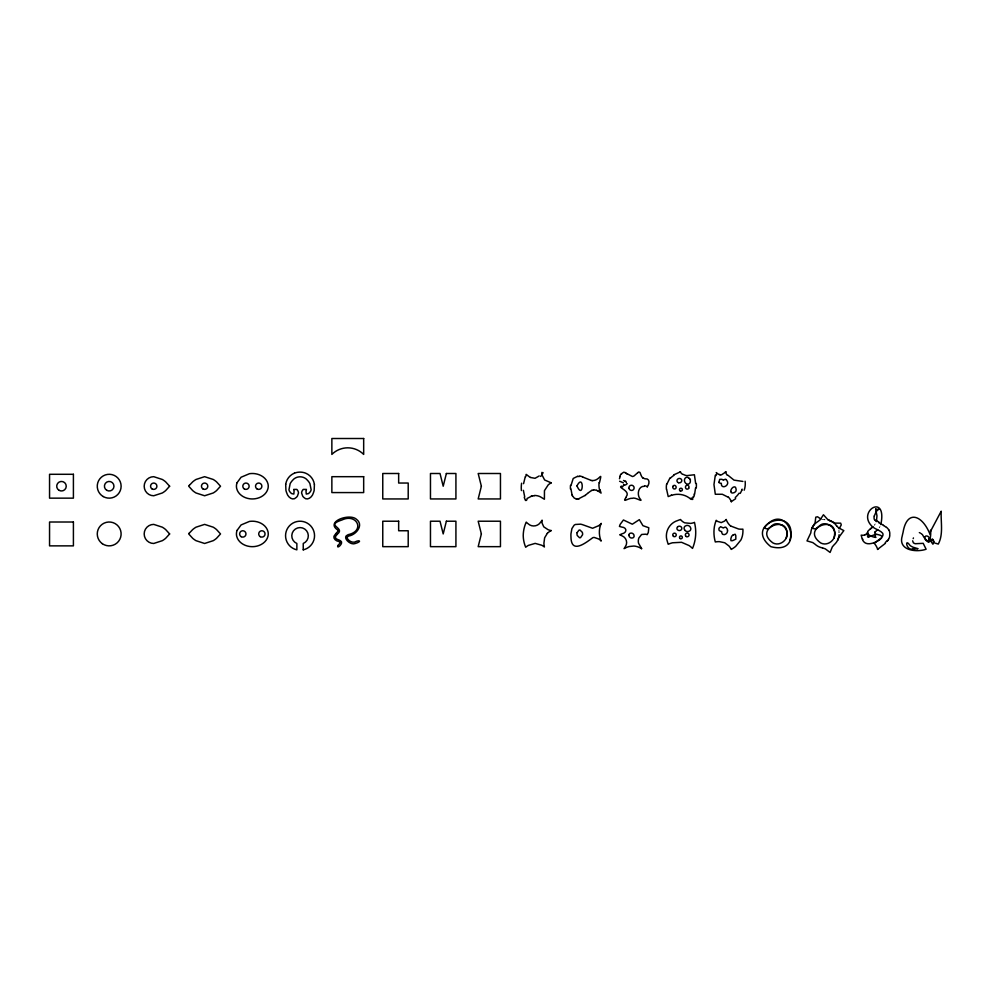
<?xml version="1.0" encoding="UTF-8"?>
<svg xmlns="http://www.w3.org/2000/svg" width="991" height="991" viewBox="0 0 991 991"><rect width="100%" height="100%" fill="white"/><g stroke="black" fill="none" stroke-linecap="round" stroke-linejoin="round"><path stroke-width="0.74" stroke-dasharray="4.96 3.72" d="M838.919 529.925L839.03 532.155M879.971 526.555L879.252 527.72M875.239 523.966L874.235 525.304M824.524 519.718L822.295 519.594M838.968 532.167A15.088 14.679 24.5 0 1 839.03 532.675M824.524 519.779A15.026 14.63 -60 0 1 825.045 519.767"/><path stroke-width="1.49" d="M867.918 536.726A1.561 1.486 14 0 0 867.521 536.726L868.81 536.911L868.587 536.057M933.609 543.229L932.903 544.195L930.66 540.975M695.571 487.869L694.666 493.791M571.002 485.429L573.219 478.455L577.666 476.262M599.468 482.728C602.59 469.722 599.852 480.982 592.407 480.548M285.681 484.277L285.928 490.334A18.346 18.346 0 0 0 286.82 493.122C287.811 497.061 292.878 501.335 296.334 497.383A7.978 7.978 0 0 0 297.424 496.095L298.477 493.084A3.766 3.766 0 0 0 298.39 492.143L297.907 490.892A9.365 9.365 0 0 0 296.866 489.405L293.683 489.405A16.438 16.438 0 0 1 294.067 491.09L293.844 494.063L291.775 493.642A7.544 7.544 0 0 1 290.512 492.577L289.657 491.499A5.748 5.748 0 0 1 288.951 489.752L290.177 483.62A15.658 15.658 0 0 1 292.419 480.499C296.185 475.569 303.915 475.569 307.681 480.499A15.658 15.658 0 0 1 309.923 483.62L311.149 489.752A5.748 5.748 0 0 1 310.443 491.499L309.588 492.577A7.544 7.544 0 0 1 308.325 493.642L306.256 494.063L306.033 491.09A16.438 16.438 0 0 1 306.417 489.405L303.234 489.405A8.324 8.324 0 0 0 301.883 491.486L301.772 491.932A3.853 3.853 0 0 0 301.623 493.084L302.689 496.095A7.978 7.978 0 0 0 303.766 497.383C307.235 501.335 312.289 497.061 313.292 493.122A18.346 18.346 0 0 0 314.172 490.334L314.42 484.277M626.374 482.605L625.903 481.44A5.389 4.41 -78.4 0 0 625.408 481.069M523.558 483.682L525.292 476.621M917.802 548.642L912.81 547.131A9.439 8.845 53.8 0 1 911.745 546.524L911.225 546.301A7.123 6.974 78.3 0 1 909.676 545.013C904.449 537.63 906.431 551.021 912.785 548.977M666.794 484.252L670.015 477.885M868.785 536.837L874.892 534.644M874.273 516.014L876.292 511.443L879.116 508.804M694.518 494.398L693.849 496.838M742.123 489.133L741.763 490.235M715.316 475.16L713.966 484.549L715.304 494.261L722.34 494.274L727.741 496.999M619.449 478.74L620.18 476.621M876.378 521.638L876.985 515.84L875.635 509.188M880.826 524.598C887.725 491.536 854.985 512.149 873.182 527.336C876.18 529.516 880.169 530.371 882.659 533.232C883.823 534.595 881.903 538.311 881.532 536.069C880.776 534.31 872.068 534.731 875.387 531.684M913.182 538.633L913.454 537.915M625.99 497.494C621.592 503.676 628.591 497.73 632.283 498.324C635.392 496.677 644.274 503.502 639.777 498.461C636.817 494.435 638.353 485.949 644.361 486.284M881.829 537.543L874.173 543.291M879.153 508.879L878.398 509.287A3.345 2.8 24.3 0 1 877.072 509.3A4.484 3.753 24.6 0 1 875.846 508.903M786.098 538.386C793.345 512.706 751.289 527.596 773.067 542.994C780.648 546.945 789.938 538.262 786.52 530.445C785.182 526.741 781.478 524.066 777.539 523.979C771.58 522.282 769.189 532.353 764.47 527.571C787.696 498.163 807.058 556.261 770.837 546.66C741.417 523.434 799.514 504.072 789.914 540.293M833.815 538.386C841.062 512.706 799.006 527.596 820.783 542.994C828.365 546.945 837.655 538.262 834.236 530.445C832.898 526.741 829.182 524.066 825.255 523.979C819.297 522.282 816.906 532.353 812.186 527.571M839.34 528.513L841.272 524.908L840.678 523.174L835.128 523.087L832.49 521.898A15.026 14.63 -60 0 0 828.154 520.114M888.58 539.29L889.323 537.729A9.848 8.473 -46.3 0 0 889.732 535.92M647.173 486.953C649.625 484.029 650.22 478.133 644.98 478.789A7.494 4.707 34.9 0 1 644.447 478.591L643.097 478.083M740.265 493.382L741.553 490.78A19.102 18.197 46.9 0 0 741.801 490.248M346.999 537.295L348.2 536.342A13.056 13.056 0 0 1 348.844 536.007C356.165 534.806 364.217 524.995 356.351 519.197C349.749 513.165 325.952 521.241 337.002 529.491A3.691 3.691 0 0 1 338.216 530.408M621.332 474.317L621.741 473.71A6.181 5.55 -61.6 0 1 622.088 473.277L623.773 472.199L625.717 472.719M337.807 531.387L336.407 533.071M887.911 540.368L887.23 541.309M930.413 540.64L928.802 542.226A2.601 1.449 46.8 0 1 928.505 542.263L925.854 540.281A18.495 5.339 34.1 0 1 925.557 539.946M881.47 538.138L879.872 539.624M726.081 471.803L721.436 474.862A3.146 2.366 -14.9 0 1 720.965 474.875L720.222 474.825M337.225 534.36L336.816 534.83A12.326 12.326 0 0 0 335.528 536.465C334.45 539.438 339.133 539.476 340.656 540.9C344.311 543.031 336.308 549.77 337.82 545.669M337.646 533.889C345.413 527.398 324.639 525.564 342.031 519.953C356.76 512.892 365.506 530.829 348.299 534.632A14.32 14.32 0 0 0 347.469 535.066C341.957 537.172 350.17 545.657 355.249 543.502C362 541.569 359.993 539.315 354.481 542.151C351.359 542.709 347.915 540.244 346.949 537.63M336.271 533.232L335.701 533.864A26.633 26.633 0 0 0 335.131 534.533C331.898 537.407 335.33 540.913 338.513 541.42A8.225 8.225 0 0 1 340 542.201L340.136 542.659A9.737 9.737 0 0 1 337.733 545.545M547.317 533.369L544.641 537.779L543.923 543.155A19.857 19.857 0 0 0 544.406 546.982A19.882 19.882 0 0 0 541.767 545.248L535.165 543.39L528.352 545.397A20.006 20.006 0 0 0 525.676 547.243A31.464 31.464 0 0 1 523.223 535.747A33.706 33.706 0 0 1 526.233 522.108A18.99 18.99 0 0 0 528.03 523.682C531.746 527.286 537.865 526.531 540.652 522.17A19.077 19.077 0 0 0 542.089 520.164A12.313 12.313 0 0 0 542.102 523.124L543.762 526.84L548.073 529.69A15.782 15.782 0 0 0 551.207 530.557M877.667 529.64L875.648 531.473M885.458 543.303L877.568 549.386M872.91 526.667L872.03 527.46M539.228 475.953L535.041 478.294L530.544 477.501M869.652 529.467C863.768 533.691 871.646 536.961 875.586 537.37M637.808 472.62L634.079 475.928A4.162 2.862 -9 0 1 633.559 476.188L633.063 476.386A2.056 1.511 -6.7 0 1 632.357 476.485L627.365 473.871M588.097 492.961L591.776 490.322M587.626 493.369L585.892 494.819A24.478 13.626 -58.7 0 1 585.136 495.537M735.669 498.671L731.222 501.706M870.643 528.612L871.423 527.968M917.74 548.704L913.714 549.064M599.01 525.552L592.593 528.265L582.473 524.648A15.856 15.856 0 0 0 580.503 524.165L575.412 524.474A5.178 5.178 0 0 0 574.024 525.329L571.918 528.575L570.952 533.839A27.822 27.822 0 0 0 570.952 536.552C570.989 554.626 585.508 542.994 592.853 537.642A5.005 5.005 0 0 1 594.352 537.481L598.589 538.955A15.658 15.658 0 0 1 601.079 540.826M585.124 495.401L578.893 498.659M879.525 539.872C874.88 543.043 865.205 546.958 862.443 539.476M526.964 498.547L531.151 496.392M673.707 474.875L680.532 471.803M733.043 535.066L732.052 535.834A3.592 3.592 0 0 0 731.569 536.428L730.875 538.633A8.052 8.052 0 0 0 730.962 540.69A11.384 11.384 0 0 0 732.683 540.628L735.83 539.154L735.817 535.809A11.198 11.198 0 0 0 735.198 534.273A7.395 7.395 0 0 0 733.043 535.066M623.797 485.144L623.686 485.218A5.104 4.187 -71.8 0 0 627.216 483.633M621.964 486.11C616.142 487.213 630.92 490.57 626.324 496.528A16.389 13.317 41.6 0 1 625.953 497.482M864.809 534.892L865.069 534.781A6.157 6.157 0 0 0 867.633 532.415M294.438 473.178L295.987 472.657A15.435 15.435 0 0 1 304.113 472.657L305.662 473.178A14.295 14.295 0 0 1 314.382 484.277M671.093 495.475L668.207 496.565L666.584 489.244M671.687 495.289C678.315 493.072 685.933 494.62 691.074 499.402M532.043 496.119L534.31 495.711M593.597 489.789L596.693 490.297M742.891 481.428L734.009 480.127L727.865 475.172M579.289 476.287L579.933 476.361M576.304 498.919L574.272 498.101L572.513 495.847M822.518 547.961L825.28 548.841L830.086 552.445L832.329 546.871L834.236 544.678A15.038 14.63 46.9 0 0 838.572 537.679L843.837 530.594L838.51 527.819L836.515 525.713M551.207 482.84L544.629 479.978L542.065 475.036M721.312 483.794C721.287 489.926 730.503 485.293 726.886 480.573A3.642 3.307 -29.3 0 0 726.502 480.053L725.87 479.594M591.107 480.387L582.46 476.931M919.338 532.613L920.205 532.947M719.342 474.59L718.698 474.317A9.724 8.783 -59.1 0 1 718.24 474.082L716.208 472.571M830 520.647L827.46 519.247L823.447 514.763L820.164 519.804L817.86 521.576A15.088 14.679 58 0 0 812.248 527.608M597.895 490.842L601.079 493.109L600.013 489.678M878.546 522.604L883.563 525.255M820.92 519.049L817.538 516.769L815.754 517.191L815.11 522.703L813.673 525.218A15.038 14.63 35.7 0 0 810.787 532.935L806.996 540.9L812.769 542.585L815.122 544.27A15.026 14.63 -48.7 0 0 822.53 547.887M730.838 526.072L738.679 529.033A21.852 21.852 0 0 0 742.891 529.144A23.673 23.673 0 0 1 742.309 536.23L741.714 538.088A16.983 16.983 0 0 1 740.834 540.083L735.694 546.363A26.584 26.584 0 0 1 731.209 549.41A17.479 17.479 0 0 0 729.004 546.016L724.755 542.771L719.404 541.643A19.077 19.077 0 0 0 715.304 541.978A35.453 35.453 0 0 1 714.424 526.444L714.66 525.428A33.384 33.384 0 0 1 716.208 520.287A10.851 10.851 0 0 0 717.595 521.402L721.213 522.604L724.508 521.13A10.765 10.765 0 0 0 726.081 519.519M876.378 521.241L875.933 520.894A8.436 6.578 3.8 0 1 875.053 520.052L874.768 519.73M935.38 543.179L938.279 544.071C943.593 534.298 940.632 521.91 941.215 511.183L930.475 531.399L930.623 530.21C931.329 539.86 928.394 545.917 922.596 534.88M921.135 533.542L922.088 534.372M526.184 474.367L529.813 477.129A15.967 12.313 -19.7 0 0 530.606 477.414M641.648 548.642L638.576 543.316A8.832 8.832 0 0 1 638.328 540.677A9.625 9.625 0 0 1 638.861 538.014L641.598 534.471L645.575 534.186A11.818 11.818 0 0 1 647.173 534.669L647.408 534.248A16.463 16.463 0 0 0 648.325 532.34L648.795 527.745L642.936 525.676L639.344 519.643L632.32 524.214L623.438 519.99L620.155 524.4A22 22 0 0 0 619.449 526.444A30.622 30.622 0 0 1 621.58 527.026C627.253 527.373 627.266 532.848 621.852 533.876A31.477 31.477 0 0 1 619.709 534.793A17.974 17.974 0 0 1 621.84 535.747C626.337 537.407 628.133 542.882 625.247 546.784A17.677 17.677 0 0 1 624.07 548.642A20.006 20.006 0 0 1 629.136 546.537L633.918 546.029A16.748 16.748 0 0 1 641.611 548.704M684.843 530.259L684.137 528.785A2.762 2.762 0 0 1 685.078 526.159L686.565 525.478A3.729 3.729 0 0 1 690.07 526.741L690.777 528.215A2.762 2.762 0 0 1 689.835 530.842L688.349 531.523A3.729 3.729 0 0 1 684.843 530.259M930.822 540.702A23.041 2.391 58.2 0 1 930.623 540.38L932.37 538.931L934.203 541.792M925.656 539.984C922.547 534.867 929.149 534.409 929.855 539.587M930.14 534.657C922.571 514.986 906.864 509.04 903.061 532.365A98.877 94.579 -10.6 0 0 902.194 536.106C897.809 550.525 916.464 552.631 926.114 549.237L923.203 543.341L915.164 543.725L913.405 542.882L912.637 540.826M888.952 530.098L889.125 530.445A9.489 8.609 -35.9 0 1 889.645 535.388M932.977 539.736L933.596 542.721M862.182 538.807L861.167 535.14A7.135 7.135 0 0 0 864.809 534.917M572.005 494.658L570.952 488.959M524.722 496.9L523.384 490.334M868.215 534.694L867.98 533.753M718.995 482.159L719.701 479.371L721.844 479.31A9.476 8.312 -58.1 0 1 722.749 479.805L723.393 480.276A3.592 3.592 0 0 1 725.87 479.297M695.67 483.534L694.394 474.751L686.912 475.63A5.958 3.555 13.7 0 1 683.295 474.379M285.718 484.277A14.295 14.295 0 0 1 294.426 473.141M730.739 526.171A16.054 16.054 0 0 1 726.168 519.495M694.48 522.455A41.25 41.25 0 0 1 692.523 548.419A26.237 26.237 0 0 0 689.092 545.57L681.573 542.3L672.505 542.783A27.376 27.376 0 0 0 668.207 544.282A31.055 31.055 0 0 1 667.327 541.383C664.205 532.811 668.975 523.137 677.733 520.523A30.932 30.932 0 0 1 680.532 519.519A11.632 11.632 0 0 0 684.67 522.814L690.541 523.409A16.141 16.141 0 0 0 694.394 522.468M547.305 533.356A16.129 16.129 0 0 1 551.219 530.581M601.203 523.496A20.489 20.489 0 0 1 599.01 525.552M601.004 540.851A23.066 23.066 0 0 1 601.116 523.459M592.432 480.647A5.203 3.332 15.8 0 1 591.094 480.486M580.02 476.163A11.223 7.135 -2.7 0 1 582.597 476.782M577.679 476.498A7.655 5.289 -3.4 0 1 579.24 476.51M570.457 489.009A20.154 15.41 89.9 0 1 570.494 485.367M572.402 495.884A10.17 9.315 56.4 0 1 571.906 494.695M577.493 499.092A4.583 3.791 9.5 0 1 576.291 499.105M579.041 498.882A6.38 4.621 6.5 0 1 577.53 499.204M591.813 490.471A5.302 3.791 -40.6 0 1 593.572 489.926M596.619 490.434A17.962 13.601 -41 0 1 597.821 490.941M599.592 489.988A12.375 7.11 87.9 0 1 599.047 482.567M525.589 476.832A10.827 2.738 -71.1 0 1 526.37 474.825M521.427 490.57A23.586 20.39 85.3 0 1 521.613 483.199M525.428 500.331A10.542 3.431 75.1 0 1 524.264 497.309M525.899 500.591A12.772 5.574 -48.2 0 1 527.014 499.699M543.068 472.583A24.602 16.017 -3.5 0 1 540.652 476.436M541.804 474.912A20.675 11.743 46.9 0 1 541.941 472.348M551.207 482.89A23.214 12.635 -69.3 0 0 548.258 484.81L544.455 490.656L544.406 499.266L540.591 496.937A8.547 5.104 3.5 0 0 534.285 495.475M531.065 496.293A13.044 9.291 9.5 0 1 531.969 496.008M619.61 481.267A37.584 24.552 58.5 0 1 623.376 482.877M623.55 480.474A13.614 10.43 81.6 0 1 625.222 481.515M623.735 485.02A17.801 7.433 -48.3 0 1 623.401 485.218M623.079 486.457A19.572 8.944 -50.6 0 1 621.741 487.052M644.621 485.701A15.645 11.644 -47.8 0 1 647.346 486.68M643.085 478.096A2.378 1.734 40.6 0 1 642.54 477.637L642.317 477.352A4.311 2.837 41.7 0 1 641.685 476.584M641.437 476.076A8.931 4.398 48.7 0 1 641.189 475.556L640.099 472.732A5.673 4.435 -19.4 0 0 639.938 472.422L638.811 471.976A2.279 1.561 1.2 0 0 638.39 472.187L638.315 472.236A8.448 5.884 2.7 0 0 637.882 472.67M626.547 473.525A30.399 16.773 14.2 0 1 627.13 473.958M625.445 472.93A11.483 7.346 8 0 1 626.485 473.599M619.759 476.535A10.876 8.213 -59.3 0 1 620.936 474.082M670.981 495.302A30.771 23.041 21.4 0 1 671.564 495.116M691.161 498.002A16.141 8.461 58.6 0 1 692.759 499.34M693.266 496.479A12.264 2.515 -72.8 0 1 692.176 499.551M690.12 479.619A3.506 2.911 70.2 0 1 687.903 484.153A3.506 2.911 70.2 0 1 684.447 479.917A3.506 2.911 70.2 0 1 688.572 477.712M688.485 477.947A3.555 3.394 60.2 0 1 690.43 479.495M682.588 474.392A12.685 6.863 15.4 0 1 680.136 471.827M670.399 478.17A11.558 6.553 -41 0 1 673.855 475.395M666.423 489.269A15.088 12.078 88.2 0 1 666.596 484.203M694.344 493.741A24.911 14.208 -74.4 0 1 694.196 494.336M696.363 483.497A28.293 21.529 89.3 0 1 696.277 487.981M716.047 475.593A12.573 3.506 -74 0 1 716.753 473.475M727.035 475.11A23.623 12.387 28.8 0 1 725.462 471.666M720.259 474.714A5.773 4.67 -18.9 0 1 719.392 474.503M745.121 481.205A17.788 15.522 78.1 0 1 744.191 490.186M728.236 496.887A19.002 10.728 21.8 0 1 731.383 501.719M739.125 493.159A11.942 5.426 -48.3 0 1 735.248 497.544M721.411 483.311A4.695 3.642 -31.7 0 1 718.735 482.369M839.08 534.768A15.088 14.679 24.5 0 1 837.668 540.318M829.975 520.709A15.026 14.63 -37.5 0 1 836.553 525.688M862.752 539.476A14.382 9.291 43.7 0 1 862.492 538.819M875.078 531.833A5.475 0.632 -37.1 0 1 875.363 531.597M874.186 543.229A6.479 2.329 57.7 0 1 877.679 549.472M886.796 540.888A10.715 4.187 -52.4 0 1 885.26 542.647M888.481 539.24A10.381 7.073 -54.2 0 1 887.812 540.318M886.549 527.348A11.322 10.567 -7.8 0 1 888.915 530.123M883.415 525.49A23.14 21.864 -17.9 0 1 886.264 527.286M879.005 522.096A19.733 13.985 9.8 0 1 876.874 520.832M874.496 519.804A7.668 6.057 1.8 0 1 874.359 516.026M871.981 527.72A11.533 2.453 -43.9 0 1 871.337 528.265M870.371 529.033A10.009 1.462 -36 0 1 870.978 528.513M869.925 529.38A11.161 2.106 -34.6 0 1 870.247 529.095M875.747 537.444A3.654 2.899 -46.9 0 1 875.511 534.979M867.36 535.214A18.718 7.42 59.1 0 1 867.063 533.852M913.714 549.398A12.288 9.823 8.4 0 1 912.748 549.311M933.658 542.746A8.758 5.24 53.5 0 1 933.671 543.254M929.211 539.637A20.328 2.044 58.3 0 1 928.703 538.745M338.142 530.854A1.846 1.846 0 0 1 337.77 531.3M730.838 491.511C730.478 494.472 736.734 492.676 736.177 489.938A5.438 5.066 -62 0 0 736.053 489.158A9.885 9.501 -44.7 0 0 735.433 487.163C733.687 485.739 730.379 489.083 730.838 491.511M576.96 485.875C583.662 501.149 584.256 472.001 576.96 485.875M727.53 530.792L727.505 531.089A3.815 3.815 0 0 1 725.585 534.174A4.15 4.15 0 0 1 724.136 534.62L722.489 534.273L721.77 532.7A5.896 5.896 0 0 1 721.721 531.585A8.139 8.139 0 0 1 720.804 531.399L719.355 530.594A1.648 1.648 0 0 1 719.057 530.086L718.909 529.12A3.481 3.481 0 0 1 719.094 528.104L720.643 526.704L723.393 527.992A4.67 4.67 0 0 1 724.731 527.286L725.437 527.2A1.387 1.387 0 0 1 725.957 527.336L727.196 528.934A5.091 5.091 0 0 1 727.53 530.792M628.913 534.942L629.112 536.218A3.084 3.084 0 0 0 631.502 538.039L632.791 537.902A2.106 2.106 0 0 0 634.116 536.181L633.906 534.892A3.084 3.084 0 0 0 631.527 533.084L630.239 533.22A2.106 2.106 0 0 0 628.913 534.942M577.072 532.65L577.01 533.009A5.178 5.178 0 0 0 577.258 535.487L579.524 537.717A2.081 2.081 0 0 0 580.54 537.642L582.559 534.768A5.178 5.178 0 0 0 582.299 532.303L580.045 530.074A2.081 2.081 0 0 0 579.017 530.135L577.072 532.65M446.371 473.5L443.2 486.222L440.016 473.5L430.466 473.5L430.466 498.944L455.922 498.944L455.922 473.5L446.371 473.5M446.371 521.216L443.2 533.938L440.016 521.216L430.466 521.216L430.466 546.66L455.922 546.66L455.922 521.216L446.371 521.216M481.366 486.222L478.182 498.944L500.455 498.944L500.455 473.5L478.182 473.5L481.366 486.222M481.366 533.938L478.182 546.66L500.455 546.66L500.455 521.216L478.182 521.216L481.366 533.938M237.047 482.716L236.7 483.905A10.232 10.232 0 0 0 236.7 488.538C238.088 494.311 243.836 497.953 249.447 498.733A19.808 19.808 0 0 0 255.232 498.733C260.844 497.953 266.579 494.311 267.979 488.538A10.232 10.232 0 0 0 267.979 483.905C266.579 478.133 260.844 474.491 255.232 473.71A19.808 19.808 0 0 0 249.447 473.71L241.086 477.228L237.047 482.716M237.047 530.433L236.7 531.622A10.232 10.232 0 0 0 236.7 536.255C238.088 542.027 243.836 545.669 249.447 546.45A19.808 19.808 0 0 0 255.232 546.45C260.844 545.669 266.579 542.027 267.979 536.255A10.232 10.232 0 0 0 267.979 531.622C266.579 525.849 260.844 522.207 255.232 521.427A19.808 19.808 0 0 0 249.447 521.427L241.086 524.933L237.047 530.433M169.634 486.222L165.646 490.607A25.357 25.357 0 0 1 162.338 492.973L153.729 495.76A9.538 9.538 0 0 1 144.178 486.222A9.538 9.538 0 0 1 153.729 476.683L162.338 479.471A25.357 25.357 0 0 1 165.646 481.837L169.634 486.222M189.331 485.367L188.711 486.222L192.7 490.607A25.357 25.357 0 0 0 196.007 492.973L204.617 495.76L213.238 492.973A25.357 25.357 0 0 0 216.534 490.607L220.522 486.222L216.534 481.837A25.357 25.357 0 0 0 213.238 479.471L204.617 476.683L196.007 479.471A25.357 25.357 0 0 0 192.7 481.837L189.331 485.367M169.634 533.938L165.646 538.324A25.357 25.357 0 0 1 162.338 540.677L153.729 543.477A9.538 9.538 0 0 1 144.178 533.938A9.538 9.538 0 0 1 153.729 524.388L162.338 527.187A25.357 25.357 0 0 1 165.646 529.553L169.634 533.938M189.331 533.084L188.711 533.938L192.7 538.324A25.357 25.357 0 0 0 196.007 540.677L204.617 543.477L213.238 540.677A25.357 25.357 0 0 0 216.534 538.324L220.522 533.938L216.534 529.553A25.357 25.357 0 0 0 213.238 527.187L204.617 524.388L196.007 527.187A25.357 25.357 0 0 0 192.7 529.553L189.331 533.084M677.646 526.828L677.485 527.001A2.044 2.044 0 0 0 677.472 529.764L677.646 529.912A2.601 2.601 0 0 0 681.09 529.9L681.263 529.751A2.044 2.044 0 0 0 681.275 526.989L681.102 526.828A2.601 2.601 0 0 0 677.658 526.84M363.672 438.505L331.861 438.505L331.861 454.411A22.496 22.496 0 0 1 363.672 454.411L363.672 438.505M398.655 473.5L382.761 473.5L382.761 498.944L408.205 498.944L408.205 483.038L398.655 483.038L398.655 473.5M73.408 474.293L49.55 474.293L49.55 498.151L73.408 498.151L73.408 474.293M363.672 476.683L331.861 476.683L331.861 492.577L363.672 492.577L363.672 476.683M398.655 521.216L382.761 521.216L382.761 546.66L408.205 546.66L408.205 530.755L398.655 530.755L398.655 521.216M73.408 522.009L49.55 522.009L49.55 545.868L73.408 545.868L73.408 522.009M303.234 549.844L303.234 543.477A8.275 8.275 0 0 0 306.603 530.804A8.275 8.275 0 0 0 293.497 530.804A8.275 8.275 0 0 0 296.866 543.477L296.866 549.844A14.493 14.493 0 0 1 288.071 527.546A14.493 14.493 0 0 1 312.029 527.546A14.493 14.493 0 0 1 303.234 549.844M103.225 496.553A11.929 11.929 0 0 0 121.125 486.222A11.929 11.929 0 0 0 103.225 475.891A11.929 11.929 0 0 0 103.225 496.553M106.805 490.347A4.769 4.769 0 0 0 113.965 486.222A4.769 4.769 0 0 0 106.805 482.084A4.769 4.769 0 0 0 106.805 490.347M152.131 488.972A3.184 3.184 0 0 0 156.912 486.222A3.184 3.184 0 0 0 152.131 483.472A3.184 3.184 0 0 0 152.131 488.972M59.088 490.347A4.769 4.769 0 0 0 66.248 486.222A4.769 4.769 0 0 0 59.088 482.084A4.769 4.769 0 0 0 59.088 490.347M102.321 543.687A11.929 11.929 0 0 0 121.075 535.004A11.929 11.929 0 0 0 104.179 523.112A11.929 11.929 0 0 0 102.321 543.687M203.031 488.972A3.184 3.184 0 0 0 207.8 486.222A3.184 3.184 0 0 0 203.031 483.472A3.184 3.184 0 0 0 203.031 488.972M257.103 488.972A3.184 3.184 0 0 0 261.884 486.222A3.184 3.184 0 0 0 257.103 483.472A3.184 3.184 0 0 0 257.103 488.972M244.381 488.972A3.184 3.184 0 0 0 249.15 486.222A3.184 3.184 0 0 0 244.381 483.472A3.184 3.184 0 0 0 244.381 488.972M260.286 536.688A3.184 3.184 0 0 0 265.055 533.938A3.184 3.184 0 0 0 260.286 531.176A3.184 3.184 0 0 0 260.286 536.688M241.197 536.688A3.184 3.184 0 0 0 245.979 533.938A3.184 3.184 0 0 0 241.197 531.176A3.184 3.184 0 0 0 241.197 536.688M680.099 538.534A1.437 1.437 0 0 0 682.341 537.481A1.437 1.437 0 0 0 680.309 536.057A1.437 1.437 0 0 0 680.099 538.534M673.546 536.404A1.759 1.759 0 0 0 676.258 535.004A1.759 1.759 0 0 0 673.694 533.356A1.759 1.759 0 0 0 673.546 536.404M686.193 536.49A1.871 1.871 0 0 0 689.067 535.004A1.871 1.871 0 0 0 686.342 533.257A1.871 1.871 0 0 0 686.193 536.49M628.975 488.328A2.651 2.577 47.3 0 0 633.286 489.814A2.651 2.577 47.3 0 0 632.308 485.367A2.651 2.577 47.3 0 0 628.975 488.328M680.099 490.818A1.462 1.412 0 0 0 682.378 489.74A1.462 1.412 0 0 0 680.272 488.377A1.462 1.412 0 0 0 680.099 490.818M672.877 486.457A1.833 1.685 78 0 0 674.722 488.984A1.833 1.685 78 0 0 675.763 486.061A1.833 1.685 78 0 0 672.877 486.457M688.658 488.365A1.982 1.784 -84.6 0 0 687.506 485.206A1.982 1.784 -84.6 0 0 685.586 487.956A1.982 1.784 -84.6 0 0 688.658 488.365M678.488 482.716A2.428 2.205 -11.1 0 0 681.758 480.214A2.428 2.205 -11.1 0 0 677.856 478.963A2.428 2.205 -11.1 0 0 678.488 482.716"/></g></svg>
